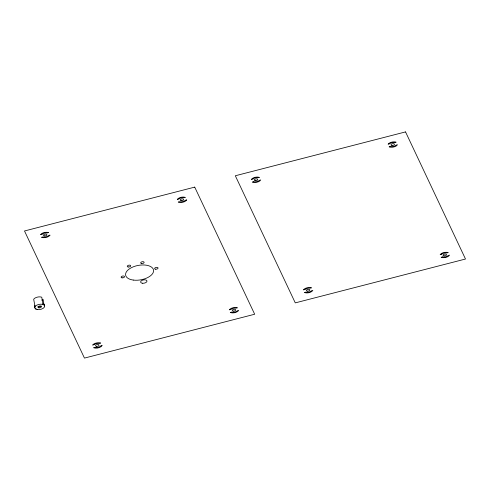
<?xml version="1.0" encoding="UTF-8"?>
<svg xmlns="http://www.w3.org/2000/svg" width="490" height="490" viewBox="0 0 490 490"><rect width="100%" height="100%" fill="white"/><g stroke="black" fill="none" stroke-linecap="round" stroke-linejoin="round"><path stroke-width="0.73" d="M41.693 300.107L43.071 299.757L43.977 304.7M43.089 304.529L41.742 297.191A5.053 2.609 -10.4 0 0 33.681 299.225L35.029 306.556M35.856 308.228L36.033 309.202M43.071 299.757A5.053 2.609 -10.4 0 1 42.844 300.094M42.906 303.549A5.053 2.609 -10.4 0 1 44.327 305.944M34.98 307.659A5.053 2.609 -10.4 0 1 34.851 305.582M41.136 305.981A1.74 0.9 -10.4 0 1 39.678 306.814A1.74 0.9 -10.4 0 1 38 306.581M42.067 234.208L40.535 234.637A5.053 2.609 -10.4 0 1 48.59 232.603L47.028 232.958A3.889 2.009 -10.4 0 0 42.067 234.208M178.801 198.989L177.27 199.418A5.053 2.609 -10.4 0 1 185.324 197.39L183.762 197.739A3.889 2.009 -10.4 0 0 178.801 198.989M252.889 178.997L251.358 179.426A5.053 2.609 -10.4 0 1 259.412 177.398L257.85 177.748A3.889 2.009 -10.4 0 0 252.889 178.997M94.172 344.654L92.641 345.083A5.053 2.609 -10.4 0 1 100.695 343.049L99.127 343.404A3.889 2.009 -10.4 0 0 94.172 344.654M389.624 143.778L388.092 144.207A5.053 2.609 -10.4 0 1 396.147 142.18L394.585 142.529A3.889 2.009 -10.4 0 0 389.624 143.778M230.864 309.417L229.332 309.845A5.053 2.609 -10.4 0 1 237.393 307.818L235.825 308.167A3.889 2.009 -10.4 0 0 230.864 309.417M304.988 289.443L303.457 289.872A5.053 2.609 -10.4 0 1 311.518 287.844L309.95 288.194A3.889 2.009 -10.4 0 0 304.988 289.443M441.686 254.206L440.155 254.635A5.053 2.609 -10.4 0 1 448.215 252.607L446.647 252.956A3.889 2.009 -10.4 0 0 441.686 254.206M405.542 131.908L235.323 175.763L295.28 302.881L465.5 259.026L405.542 131.908M194.72 187.119L24.5 230.974L84.458 358.092L254.678 314.237L194.72 187.119M390.475 146.51L389.097 146.853A5.053 2.609 -10.4 0 0 397.482 144.74L396.104 145.089A3.889 2.009 -10.4 0 1 390.475 146.51M253.74 181.723L252.362 182.072A5.053 2.609 -10.4 0 0 260.747 179.959L259.369 180.308A3.889 2.009 -10.4 0 1 253.74 181.723M186.659 199.951L185.281 200.3A3.889 2.009 -10.4 0 1 179.652 201.715L178.274 202.064A5.053 2.609 -10.4 0 0 186.659 199.951M49.925 235.169L48.547 235.519A3.889 2.009 -10.4 0 1 42.918 236.933L41.54 237.282A5.053 2.609 -10.4 0 0 49.925 235.169M442.537 256.938L441.159 257.281A5.053 2.609 -10.4 0 0 449.544 255.168L448.166 255.517A3.889 2.009 -10.4 0 1 442.537 256.938M305.846 292.169L304.468 292.518A5.053 2.609 -10.4 0 0 312.847 290.405L311.469 290.754A3.889 2.009 -10.4 0 1 305.846 292.169M231.721 312.142L230.337 312.491A5.053 2.609 -10.4 0 0 238.722 310.378L237.344 310.727A3.889 2.009 -10.4 0 1 231.721 312.142M102.024 345.615L100.646 345.965A3.889 2.009 -10.4 0 1 95.023 347.379L93.645 347.729A5.053 2.609 -10.4 0 0 102.024 345.615M133.256 280.072A14.198 7.332 -10.4 0 0 153.59 270.327A14.198 7.332 -10.4 0 0 131.914 267.418A14.198 7.332 -10.4 0 0 133.256 280.072M128.202 266.989A1.74 0.9 -10.4 0 0 130.714 265.8A1.74 0.9 -10.4 0 0 128.062 265.433A1.74 0.9 -10.4 0 0 128.202 266.989M141.604 263.534A1.74 0.9 -10.4 0 0 144.115 262.352A1.74 0.9 -10.4 0 0 141.469 261.979A1.74 0.9 -10.4 0 0 141.604 263.534M155.544 269.2A1.74 0.9 -10.4 0 0 158.062 268.018A1.74 0.9 -10.4 0 0 155.422 267.644A1.74 0.9 -10.4 0 0 155.544 269.2M122.059 277.836A1.74 0.9 -10.4 0 0 124.552 276.642A1.74 0.9 -10.4 0 0 121.888 276.286A1.74 0.9 -10.4 0 0 122.059 277.836M142.363 283.232A3.222 1.666 -10.4 0 0 146.982 281.027A3.222 1.666 -10.4 0 0 142.069 280.36A3.222 1.666 -10.4 0 0 142.363 283.232M96.536 346.357A1.74 0.9 -10.4 0 0 98.992 345.132A1.74 0.9 -10.4 0 0 96.303 344.813A1.74 0.9 -10.4 0 0 96.536 346.357M233.234 311.119A1.74 0.9 -10.4 0 0 235.69 309.901A1.74 0.9 -10.4 0 0 233.001 309.576A1.74 0.9 -10.4 0 0 233.234 311.119M44.437 235.911A1.74 0.9 -10.4 0 0 46.893 234.686A1.74 0.9 -10.4 0 0 44.204 234.367A1.74 0.9 -10.4 0 0 44.437 235.911M181.171 200.692A1.74 0.9 -10.4 0 0 183.628 199.473A1.74 0.9 -10.4 0 0 180.939 199.148A1.74 0.9 -10.4 0 0 181.171 200.692M37.454 309.57A5.053 2.609 -10.4 0 0 44.651 306.079A5.053 2.609 -10.4 0 0 36.909 305.08A5.053 2.609 -10.4 0 0 37.454 309.57M38.931 307.83A1.74 0.9 -10.4 0 0 41.387 306.611A1.74 0.9 -10.4 0 0 38.698 306.287A1.74 0.9 -10.4 0 0 38.931 307.83M307.359 291.146A1.74 0.9 -10.4 0 0 309.815 289.921A1.74 0.9 -10.4 0 0 307.126 289.602A1.74 0.9 -10.4 0 0 307.359 291.146M255.259 180.7A1.74 0.9 -10.4 0 0 257.716 179.475A1.74 0.9 -10.4 0 0 255.027 179.156A1.74 0.9 -10.4 0 0 255.259 180.7M391.988 145.481A1.74 0.9 -10.4 0 0 394.45 144.262A1.74 0.9 -10.4 0 0 391.761 143.938A1.74 0.9 -10.4 0 0 391.988 145.481M444.056 255.909A1.74 0.9 -10.4 0 0 446.513 254.69A1.74 0.9 -10.4 0 0 443.824 254.365A1.74 0.9 -10.4 0 0 444.056 255.909"/></g></svg>
